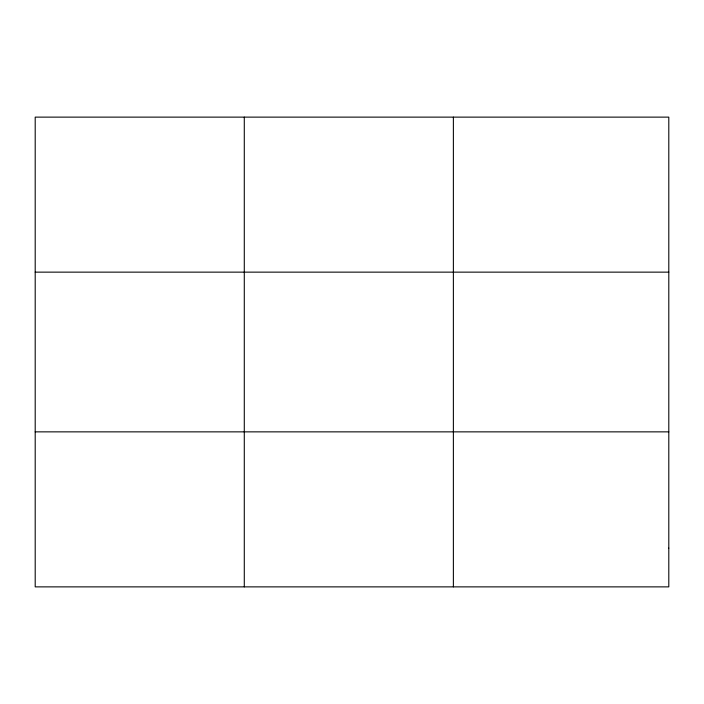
<?xml version="1.0" encoding="UTF-8"?>
<svg xmlns="http://www.w3.org/2000/svg" width="704" height="704" viewBox="0 0 704 704"><rect width="100%" height="100%" fill="white"/><g stroke="black" fill="none" stroke-linecap="round" stroke-linejoin="round"><path stroke-width="1.06" d="M244.288 586.872L244.288 117.128M453.376 586.872L453.376 117.128M35.2 272.14L668.8 272.14M35.2 431.86L668.8 431.86M668.8 548.117L668.8 586.872L35.2 586.872L35.2 117.128L668.8 117.128L668.8 548.117"/></g></svg>
